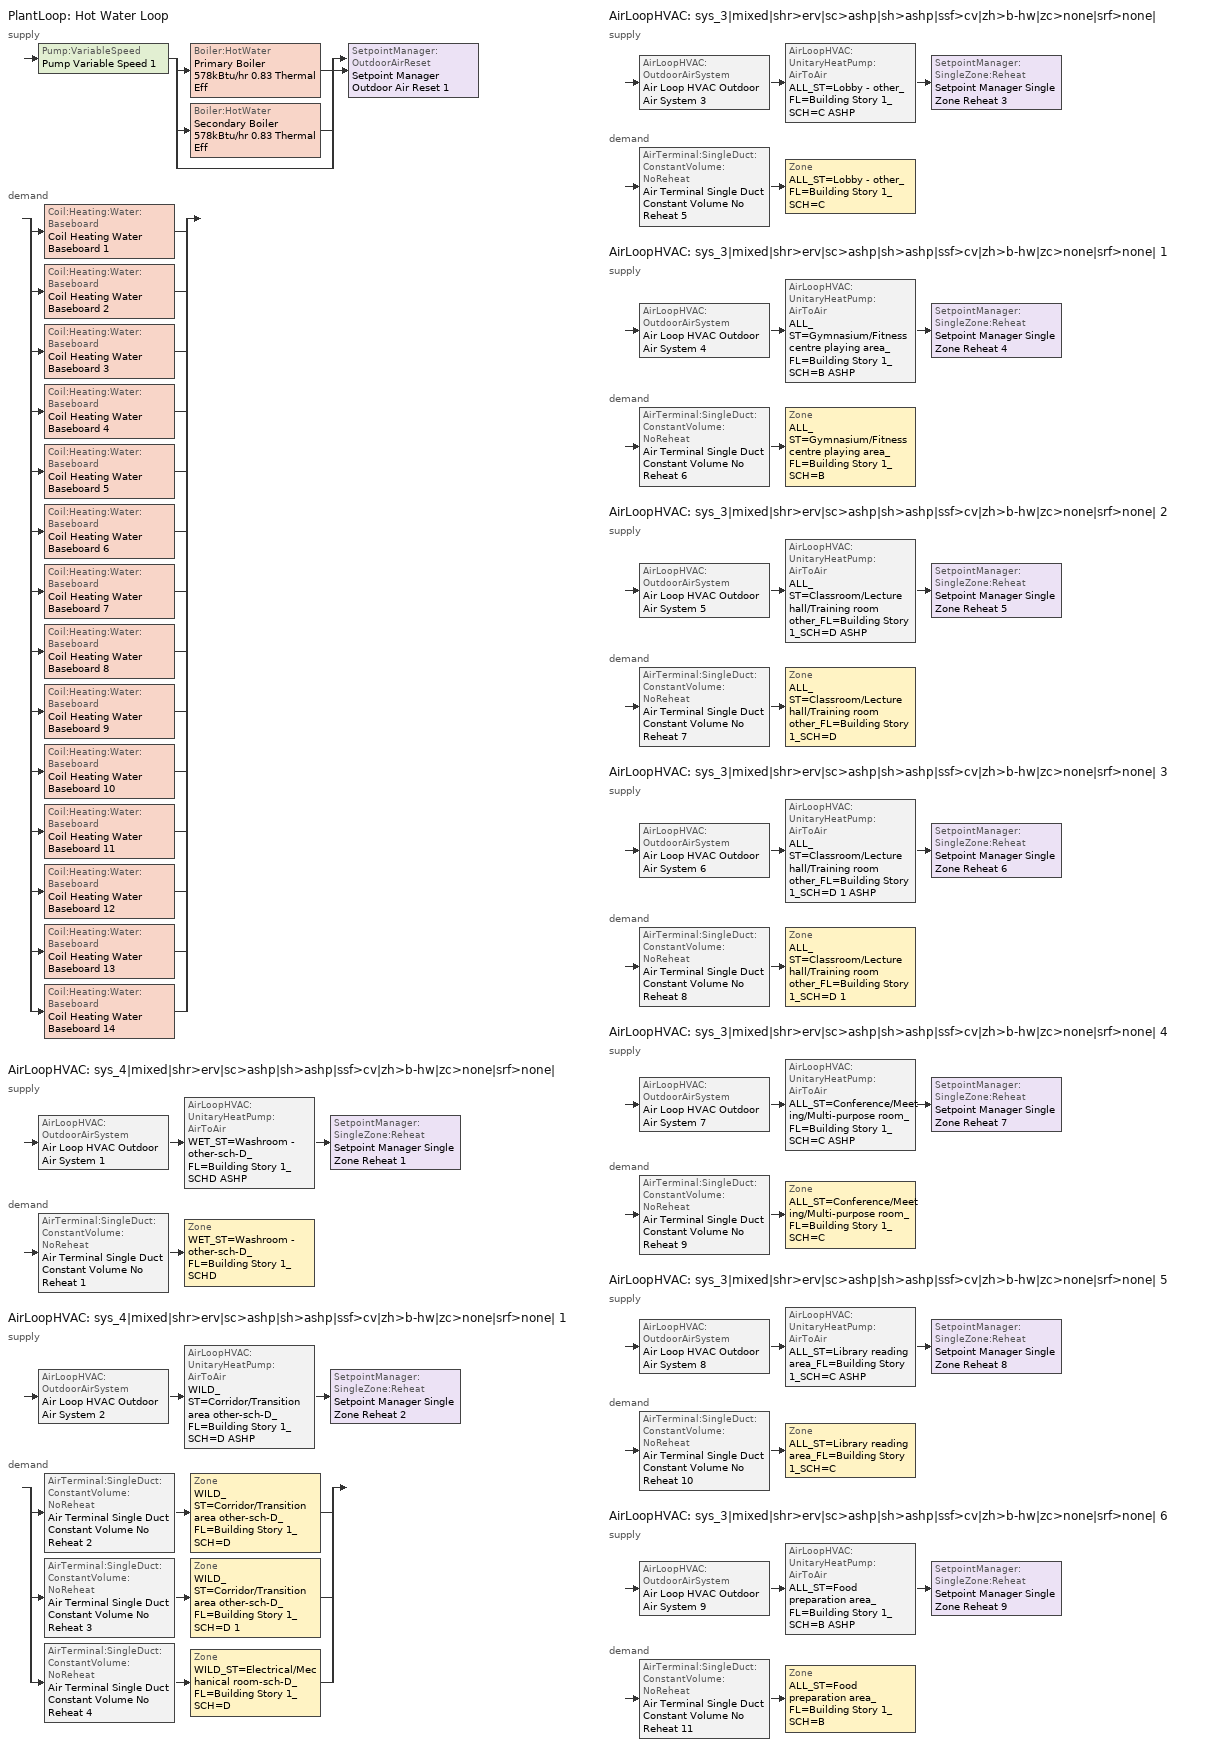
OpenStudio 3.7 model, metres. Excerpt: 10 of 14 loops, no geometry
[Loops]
PlantLoop 'Hot Water Loop'
 supply: Pump:VariableSpeed 'Pump Variable Speed 1' > split
  | Boiler:HotWater 'Primary Boiler 578kBtu/hr 0.83 Thermal Eff'
  | Boiler:HotWater 'Secondary Boiler 578kBtu/hr 0.83 Thermal Eff'
  | bypass
  join > SetpointManager:OutdoorAirReset 'Setpoint Manager Outdoor Air Reset 1'
 demand: split
  | Coil:Heating:Water:Baseboard 'Coil Heating Water Baseboard 1'
  | Coil:Heating:Water:Baseboard 'Coil Heating Water Baseboard 2'
  | Coil:Heating:Water:Baseboard 'Coil Heating Water Baseboard 3'
  | Coil:Heating:Water:Baseboard 'Coil Heating Water Baseboard 4'
  | Coil:Heating:Water:Baseboard 'Coil Heating Water Baseboard 5'
  | Coil:Heating:Water:Baseboard 'Coil Heating Water Baseboard 6'
  | Coil:Heating:Water:Baseboard 'Coil Heating Water Baseboard 7'
  | Coil:Heating:Water:Baseboard 'Coil Heating Water Baseboard 8'
  | Coil:Heating:Water:Baseboard 'Coil Heating Water Baseboard 9'
  | Coil:Heating:Water:Baseboard 'Coil Heating Water Baseboard 10'
  | Coil:Heating:Water:Baseboard 'Coil Heating Water Baseboard 11'
  | Coil:Heating:Water:Baseboard 'Coil Heating Water Baseboard 12'
  | Coil:Heating:Water:Baseboard 'Coil Heating Water Baseboard 13'
  | Coil:Heating:Water:Baseboard 'Coil Heating Water Baseboard 14'
AirLoopHVAC 'sys_4|mixed|shr>erv|sc>ashp|sh>ashp|ssf>cv|zh>b-hw|zc>none|srf>none|'
 supply: AirLoopHVAC:OutdoorAirSystem 'Air Loop HVAC Outdoor Air System 1' > AirLoopHVAC:UnitaryHeatPump:AirToAir 'WET_ST=Washroom - other-sch-D_FL=Building Story 1_SCHD ASHP' > SetpointManager:SingleZone:Reheat 'Setpoint Manager Single Zone Reheat 1'
 demand: AirTerminal:SingleDuct:ConstantVolume:NoReheat 'Air Terminal Single Duct Constant Volume No Reheat 1' > Zone 'WET_ST=Washroom - other-sch-D_FL=Building Story 1_SCHD'
AirLoopHVAC 'sys_4|mixed|shr>erv|sc>ashp|sh>ashp|ssf>cv|zh>b-hw|zc>none|srf>none| 1'
 supply: AirLoopHVAC:OutdoorAirSystem 'Air Loop HVAC Outdoor Air System 2' > AirLoopHVAC:UnitaryHeatPump:AirToAir 'WILD_ST=Corridor/Transition area other-sch-D_FL=Building Story 1_SCH=D ASHP' > SetpointManager:SingleZone:Reheat 'Setpoint Manager Single Zone Reheat 2'
 demand: split
  | AirTerminal:SingleDuct:ConstantVolume:NoReheat 'Air Terminal Single Duct Constant Volume No Reheat 2' > Zone 'WILD_ST=Corridor/Transition area other-sch-D_FL=Building Story 1_SCH=D'
  | AirTerminal:SingleDuct:ConstantVolume:NoReheat 'Air Terminal Single Duct Constant Volume No Reheat 3' > Zone 'WILD_ST=Corridor/Transition area other-sch-D_FL=Building Story 1_SCH=D 1'
  | AirTerminal:SingleDuct:ConstantVolume:NoReheat 'Air Terminal Single Duct Constant Volume No Reheat 4' > Zone 'WILD_ST=Electrical/Mechanical room-sch-D_FL=Building Story 1_SCH=D'
AirLoopHVAC 'sys_3|mixed|shr>erv|sc>ashp|sh>ashp|ssf>cv|zh>b-hw|zc>none|srf>none|'
 supply: AirLoopHVAC:OutdoorAirSystem 'Air Loop HVAC Outdoor Air System 3' > AirLoopHVAC:UnitaryHeatPump:AirToAir 'ALL_ST=Lobby - other_FL=Building Story 1_SCH=C ASHP' > SetpointManager:SingleZone:Reheat 'Setpoint Manager Single Zone Reheat 3'
 demand: AirTerminal:SingleDuct:ConstantVolume:NoReheat 'Air Terminal Single Duct Constant Volume No Reheat 5' > Zone 'ALL_ST=Lobby - other_FL=Building Story 1_SCH=C'
AirLoopHVAC 'sys_3|mixed|shr>erv|sc>ashp|sh>ashp|ssf>cv|zh>b-hw|zc>none|srf>none| 1'
 supply: AirLoopHVAC:OutdoorAirSystem 'Air Loop HVAC Outdoor Air System 4' > AirLoopHVAC:UnitaryHeatPump:AirToAir 'ALL_ST=Gymnasium/Fitness centre playing area_FL=Building Story 1_SCH=B ASHP' > SetpointManager:SingleZone:Reheat 'Setpoint Manager Single Zone Reheat 4'
 demand: AirTerminal:SingleDuct:ConstantVolume:NoReheat 'Air Terminal Single Duct Constant Volume No Reheat 6' > Zone 'ALL_ST=Gymnasium/Fitness centre playing area_FL=Building Story 1_SCH=B'
AirLoopHVAC 'sys_3|mixed|shr>erv|sc>ashp|sh>ashp|ssf>cv|zh>b-hw|zc>none|srf>none| 2'
 supply: AirLoopHVAC:OutdoorAirSystem 'Air Loop HVAC Outdoor Air System 5' > AirLoopHVAC:UnitaryHeatPump:AirToAir 'ALL_ST=Classroom/Lecture hall/Training room other_FL=Building Story 1_SCH=D ASHP' > SetpointManager:SingleZone:Reheat 'Setpoint Manager Single Zone Reheat 5'
 demand: AirTerminal:SingleDuct:ConstantVolume:NoReheat 'Air Terminal Single Duct Constant Volume No Reheat 7' > Zone 'ALL_ST=Classroom/Lecture hall/Training room other_FL=Building Story 1_SCH=D'
AirLoopHVAC 'sys_3|mixed|shr>erv|sc>ashp|sh>ashp|ssf>cv|zh>b-hw|zc>none|srf>none| 3'
 supply: AirLoopHVAC:OutdoorAirSystem 'Air Loop HVAC Outdoor Air System 6' > AirLoopHVAC:UnitaryHeatPump:AirToAir 'ALL_ST=Classroom/Lecture hall/Training room other_FL=Building Story 1_SCH=D 1 ASHP' > SetpointManager:SingleZone:Reheat 'Setpoint Manager Single Zone Reheat 6'
 demand: AirTerminal:SingleDuct:ConstantVolume:NoReheat 'Air Terminal Single Duct Constant Volume No Reheat 8' > Zone 'ALL_ST=Classroom/Lecture hall/Training room other_FL=Building Story 1_SCH=D 1'
AirLoopHVAC 'sys_3|mixed|shr>erv|sc>ashp|sh>ashp|ssf>cv|zh>b-hw|zc>none|srf>none| 4'
 supply: AirLoopHVAC:OutdoorAirSystem 'Air Loop HVAC Outdoor Air System 7' > AirLoopHVAC:UnitaryHeatPump:AirToAir 'ALL_ST=Conference/Meeting/Multi-purpose room_FL=Building Story 1_SCH=C ASHP' > SetpointManager:SingleZone:Reheat 'Setpoint Manager Single Zone Reheat 7'
 demand: AirTerminal:SingleDuct:ConstantVolume:NoReheat 'Air Terminal Single Duct Constant Volume No Reheat 9' > Zone 'ALL_ST=Conference/Meeting/Multi-purpose room_FL=Building Story 1_SCH=C'
AirLoopHVAC 'sys_3|mixed|shr>erv|sc>ashp|sh>ashp|ssf>cv|zh>b-hw|zc>none|srf>none| 5'
 supply: AirLoopHVAC:OutdoorAirSystem 'Air Loop HVAC Outdoor Air System 8' > AirLoopHVAC:UnitaryHeatPump:AirToAir 'ALL_ST=Library reading area_FL=Building Story 1_SCH=C ASHP' > SetpointManager:SingleZone:Reheat 'Setpoint Manager Single Zone Reheat 8'
 demand: AirTerminal:SingleDuct:ConstantVolume:NoReheat 'Air Terminal Single Duct Constant Volume No Reheat 10' > Zone 'ALL_ST=Library reading area_FL=Building Story 1_SCH=C'
AirLoopHVAC 'sys_3|mixed|shr>erv|sc>ashp|sh>ashp|ssf>cv|zh>b-hw|zc>none|srf>none| 6'
 supply: AirLoopHVAC:OutdoorAirSystem 'Air Loop HVAC Outdoor Air System 9' > AirLoopHVAC:UnitaryHeatPump:AirToAir 'ALL_ST=Food preparation area_FL=Building Story 1_SCH=B ASHP' > SetpointManager:SingleZone:Reheat 'Setpoint Manager Single Zone Reheat 9'
 demand: AirTerminal:SingleDuct:ConstantVolume:NoReheat 'Air Terminal Single Duct Constant Volume No Reheat 11' > Zone 'ALL_ST=Food preparation area_FL=Building Story 1_SCH=B'
[Sizing:Zone] Zone Cooling Design Supply Air Temperature Input Method=TemperatureDifference; Zone Cooling Design Supply Air Temperature {C}=14; Zone Cooling Design Supply Air Temperature Difference {deltaC}=11; Zone Heating Design Supply Air Temperature Input Method=TemperatureDifference; Zone Heating Design Supply Air Temperature {C}=40; Zone Heating Design Supply Air Temperature Difference {deltaC}=21; Zone Cooling Design Supply Air Humidity Ratio {kg-H2O/kg-air}=0.0085; Zone Heating Design Supply Air Humidity Ratio {kg-H2O/kg-air}=0.008; Zone Heating Sizing Factor=1.3; Zone Cooling Sizing Factor=1; Cooling Design Air Flow Method=DesignDay; Heating Design Air Flow Method=DesignDay; Account for Dedicated Outdoor Air System=No; Dedicated Outdoor Air System Control Strategy=NeutralSupplyAir; Dedicated Outdoor Air Low Setpoint Temperature for Design {C}=autosize; Dedicated Outdoor Air High Setpoint Temperature for Design {C}=autosize; Zone Load Sizing Method=Sensible Load Only No Latent Load; Zone Latent Cooling Design Supply Air Humidity Ratio Input Method=HumidityRatioDifference; Zone Cooling Design Supply Air Humidity Ratio Difference {kgWater/kgDryAir}=0.005; Zone Latent Heating Design Supply Air Humidity Ratio Input Method=HumidityRatioDifference; Zone Humidification Design Supply Air Humidity Ratio Difference {kgWater/kgDryAir}=0.005
WET_ST=Washroom - other-sch-D_FL=Building Story 1_SCHD; ALL_ST=Lobby - other_FL=Building Story 1_SCH=C; ALL_ST=Gymnasium/Fitness centre playing area_FL=Building Story 1_SCH=B; ALL_ST=Classroom/Lecture hall/Training room other_FL=Building Story 1_SCH=D; ALL_ST=Classroom/Lecture hall/Training room other_FL=Building Story 1_SCH=D 1; ALL_ST=Conference/Meeting/Multi-purpose room_FL=Building Story 1_SCH=C; ALL_ST=Library reading area_FL=Building Story 1_SCH=C; ALL_ST=Food preparation area_FL=Building Story 1_SCH=B; WILD_ST=Corridor/Transition area other-sch-D_FL=Building Story 1_SCH=D; WILD_ST=Corridor/Transition area other-sch-D_FL=Building Story 1_SCH=D 1; WILD_ST=Electrical/Mechanical room-sch-D_FL=Building Story 1_SCH=D
[Zone equipment]
WET_ST=Washroom - other-sch-D_FL=Building Story 1_SCHD: Zone HVAC Baseboard Convective Water 1, Air Terminal Single Duct Constant Volume No Reheat 1
ALL_ST=Lobby - other_FL=Building Story 1_SCH=C: Zone HVAC Baseboard Convective Water 5, Air Terminal Single Duct Constant Volume No Reheat 5
ALL_ST=Gymnasium/Fitness centre playing area_FL=Building Story 1_SCH=B: Zone HVAC Baseboard Convective Water 6, Air Terminal Single Duct Constant Volume No Reheat 6
ALL_ST=Classroom/Lecture hall/Training room other_FL=Building Story 1_SCH=D: Zone HVAC Baseboard Convective Water 7, Air Terminal Single Duct Constant Volume No Reheat 7
ALL_ST=Classroom/Lecture hall/Training room other_FL=Building Story 1_SCH=D 1: Zone HVAC Baseboard Convective Water 8, Air Terminal Single Duct Constant Volume No Reheat 8
ALL_ST=Conference/Meeting/Multi-purpose room_FL=Building Story 1_SCH=C: Zone HVAC Baseboard Convective Water 9, Air Terminal Single Duct Constant Volume No Reheat 9
ALL_ST=Library reading area_FL=Building Story 1_SCH=C: Zone HVAC Baseboard Convective Water 10, Air Terminal Single Duct Constant Volume No Reheat 10
ALL_ST=Food preparation area_FL=Building Story 1_SCH=B: Zone HVAC Baseboard Convective Water 11, Air Terminal Single Duct Constant Volume No Reheat 11
WILD_ST=Corridor/Transition area other-sch-D_FL=Building Story 1_SCH=D: Zone HVAC Baseboard Convective Water 2, Air Terminal Single Duct Constant Volume No Reheat 2
WILD_ST=Corridor/Transition area other-sch-D_FL=Building Story 1_SCH=D 1: Zone HVAC Baseboard Convective Water 3, Air Terminal Single Duct Constant Volume No Reheat 3
WILD_ST=Electrical/Mechanical room-sch-D_FL=Building Story 1_SCH=D: Zone HVAC Baseboard Convective Water 4, Air Terminal Single Duct Constant Volume No Reheat 4
[PlantLoop]
Hot Water Loop: Fluid Type=Water; Glycol Concentration=0; Plant Loop Volume {m3}=Autocalculate; Load Distribution Scheme=Optimal
[Sizing:Plant]
Hot Water Loop: Loop Type=Heating; Design Loop Exit Temperature {C}=82; Loop Design Temperature Difference {deltaC}=16; Sizing Option=NonCoincident; Zone Timesteps in Averaging Window=1; Coincident Sizing Factor Mode=None
[Pump:VariableSpeed]
Pump Variable Speed 1: Rated Pump Head {Pa}=203058; Motor Efficiency=0.865; Pump Control Type=Intermittent; Skin Loss Radiative Fraction=0.5; Design Power Sizing Method=PowerPerFlowPerPressure; Design Electric Power per Unit Flow Rate {W/(m3/s)}=348701.1; Design Shaft Power per Unit Flow Rate per Unit Head {W-s/m3-Pa}=1.28205; Design Minimum Flow Rate Fraction=0
[Boiler:HotWater] Fuel Type=NaturalGas; Nominal Capacity {W}=169465; Nominal Thermal Efficiency=0.83; Normalized Boiler Efficiency Curve=BOILER-EFFFPLR-NECB2011; Water Outlet Upper Temperature Limit {C}=99; Boiler Flow Mode=ConstantFlow; On Cycle Parasitic Electric Load {W}=0; Off Cycle Parasitic Fuel Load {W}=0; Sizing Factor=1
Primary Boiler 578kBtu/hr 0.83 Thermal Eff; Secondary Boiler 578kBtu/hr 0.83 Thermal Eff
[SetpointManager:OutdoorAirReset]
Setpoint Manager Outdoor Air Reset 1: Control Variable=Temperature; Setpoint at Outdoor Low Temperature {C}=82; Outdoor Low Temperature {C}=-16; Setpoint at Outdoor High Temperature {C}=60; Outdoor High Temperature {C}=0; Setpoint Node or NodeList=Hot Water Loop Supply Outlet Node
[AirLoopHVAC] Design Supply Air Flow Rate {m3/s}=autosize; Design Return Air Flow Fraction of Supply Air Flow=1
Name | Availability Schedule
sys_4|mixed|shr>erv|sc>ashp|sh>ashp|ssf>cv|zh>b-hw|zc>none|srf>none| | sys_4|mixed|shr>none|sc>ashp|sh>ashp|ssf>cv|zh>b-hw|zc>none|srf>none| Occ Sch
sys_4|mixed|shr>erv|sc>ashp|sh>ashp|ssf>cv|zh>b-hw|zc>none|srf>none| 1 | sys_4|mixed|shr>none|sc>ashp|sh>ashp|ssf>cv|zh>b-hw|zc>none|srf>none| 1 Occ Sch
sys_3|mixed|shr>erv|sc>ashp|sh>ashp|ssf>cv|zh>b-hw|zc>none|srf>none| | sys_3|mixed|shr>none|sc>ashp|sh>ashp|ssf>cv|zh>b-hw|zc>none|srf>none| Occ Sch
sys_3|mixed|shr>erv|sc>ashp|sh>ashp|ssf>cv|zh>b-hw|zc>none|srf>none| 1 | sys_3|mixed|shr>none|sc>ashp|sh>ashp|ssf>cv|zh>b-hw|zc>none|srf>none| 1 Occ Sch
sys_3|mixed|shr>erv|sc>ashp|sh>ashp|ssf>cv|zh>b-hw|zc>none|srf>none| 2 | sys_3|mixed|shr>none|sc>ashp|sh>ashp|ssf>cv|zh>b-hw|zc>none|srf>none| 2 Occ Sch
sys_3|mixed|shr>erv|sc>ashp|sh>ashp|ssf>cv|zh>b-hw|zc>none|srf>none| 3 | sys_3|mixed|shr>none|sc>ashp|sh>ashp|ssf>cv|zh>b-hw|zc>none|srf>none| 3 Occ Sch
sys_3|mixed|shr>erv|sc>ashp|sh>ashp|ssf>cv|zh>b-hw|zc>none|srf>none| 4 | sys_3|mixed|shr>none|sc>ashp|sh>ashp|ssf>cv|zh>b-hw|zc>none|srf>none| 4 Occ Sch
sys_3|mixed|shr>erv|sc>ashp|sh>ashp|ssf>cv|zh>b-hw|zc>none|srf>none| 5 | sys_3|mixed|shr>none|sc>ashp|sh>ashp|ssf>cv|zh>b-hw|zc>none|srf>none| 5 Occ Sch
sys_3|mixed|shr>erv|sc>ashp|sh>ashp|ssf>cv|zh>b-hw|zc>none|srf>none| 6 | sys_3|mixed|shr>none|sc>ashp|sh>ashp|ssf>cv|zh>b-hw|zc>none|srf>none| 6 Occ Sch
[Sizing:System] Type of Load to Size On=Sensible; Design Outdoor Air Flow Rate {m3/s}=Autosize; Central Heating Maximum System Air Flow Ratio=1; Preheat Design Temperature {C}=7; Preheat Design Humidity Ratio {kg-H2O/kg-Air}=0.008; Precool Design Temperature {C}=13; Precool Design Humidity Ratio {kg-H2O/kg-Air}=0.008; Central Cooling Design Supply Air Temperature {C}=13; Central Heating Design Supply Air Temperature {C}=43; Sizing Option=NonCoincident; 100% Outdoor Air in Cooling=No; 100% Outdoor Air in Heating=No; Central Cooling Design Supply Air Humidity Ratio {kg-H2O/kg-Air}=0.0085; Central Heating Design Supply Air Humidity Ratio {kg-H2O/kg-Air}=0.008; Cooling Design Air Flow Method=DesignDay; Cooling Design Air Flow Rate {m3/s}=0; Heating Design Air Flow Method=DesignDay; Heating Design Air Flow Rate {m3/s}=0; System Outdoor Air Method=ZoneSum; Zone Maximum Outdoor Air Fraction=1; Cooling Supply Air Flow Rate Per Floor Area {m3/s-m2}=0.00996765; Cooling Fraction of Autosized Cooling Supply Air Flow Rate=1; Cooling Supply Air Flow Rate Per Unit Cooling Capacity {m3/s-W}=3.94755e-05; Heating Supply Air Flow Rate Per Floor Area {m3/s-m2}=0.00996765; Heating Fraction of Autosized Heating Supply Air Flow Rate=1; Heating Fraction of Autosized Cooling Supply Air Flow Rate=1; Heating Supply Air Flow Rate Per Unit Heating Capacity {m3/s-W}=3.15882e-05; Cooling Design Capacity Method=CoolingDesignCapacity; Cooling Design Capacity {W}=autosize; Cooling Design Capacity Per Floor Area {W/m2}=234.7; Fraction of Autosized Cooling Design Capacity=1; Heating Design Capacity Method=HeatingDesignCapacity; Heating Design Capacity {W}=autosize; Heating Design Capacity Per Floor Area {W/m2}=157; Fraction of Autosized Heating Design Capacity=1; Central Cooling Capacity Control Method=OnOff; Occupant Diversity=autosize
sys_4|mixed|shr>erv|sc>ashp|sh>ashp|ssf>cv|zh>b-hw|zc>none|srf>none|; sys_4|mixed|shr>erv|sc>ashp|sh>ashp|ssf>cv|zh>b-hw|zc>none|srf>none| 1; sys_3|mixed|shr>erv|sc>ashp|sh>ashp|ssf>cv|zh>b-hw|zc>none|srf>none|; sys_3|mixed|shr>erv|sc>ashp|sh>ashp|ssf>cv|zh>b-hw|zc>none|srf>none| 1; sys_3|mixed|shr>erv|sc>ashp|sh>ashp|ssf>cv|zh>b-hw|zc>none|srf>none| 2; sys_3|mixed|shr>erv|sc>ashp|sh>ashp|ssf>cv|zh>b-hw|zc>none|srf>none| 3; sys_3|mixed|shr>erv|sc>ashp|sh>ashp|ssf>cv|zh>b-hw|zc>none|srf>none| 4; sys_3|mixed|shr>erv|sc>ashp|sh>ashp|ssf>cv|zh>b-hw|zc>none|srf>none| 5; sys_3|mixed|shr>erv|sc>ashp|sh>ashp|ssf>cv|zh>b-hw|zc>none|srf>none| 6
[Fan:OnOff] Availability Schedule=Always On Discrete; Fan Total Efficiency=0.39975; Pressure Rise {Pa}=622.722; Maximum Flow Rate {m3/s}=autosize; Motor Efficiency=0.615; Motor In Airstream Fraction=1
Name | Fan Power Ratio Function of Speed Ratio Curve | Fan Efficiency Ratio Function of Speed Ratio Curve
Fan On Off 1 | Fan On Off Power Curve | Fan On Off Efficiency Curve
Fan On Off 2 | Fan On Off Power Curve 1 | Fan On Off Efficiency Curve 1
Fan On Off 3 | Fan On Off Power Curve 2 | Fan On Off Efficiency Curve 2
Fan On Off 4 | Fan On Off Power Curve 3 | Fan On Off Efficiency Curve 3
Fan On Off 5 | Fan On Off Power Curve 4 | Fan On Off Efficiency Curve 4
Fan On Off 6 | Fan On Off Power Curve 5 | Fan On Off Efficiency Curve 5
Fan On Off 7 | Fan On Off Power Curve 6 | Fan On Off Efficiency Curve 6
Fan On Off 8 | Fan On Off Power Curve 7 | Fan On Off Efficiency Curve 7
Fan On Off 9 | Fan On Off Power Curve 8 | Fan On Off Efficiency Curve 8
[Coil:Cooling:DX:SingleSpeed] Availability Schedule=Always On Discrete; Rated Total Cooling Capacity {W}=autosize; Rated Sensible Heat Ratio=autosize; Rated Air Flow Rate {m3/s}=autosize; Rated Evaporator Fan Power Per Volume Flow Rate 2017 {W/(m3/s)}=773.3; Rated Evaporator Fan Power Per Volume Flow Rate 2023 {W/(m3/s)}=934.4; Total Cooling Capacity Function of Temperature Curve=DXCOOL-NECB2011-REF-CAPFT; Total Cooling Capacity Function of Flow Fraction Curve=DXCOOL-NECB2011-REF-CAPFFLOW; Energy Input Ratio Function of Temperature Curve=DXCOOL-NECB2011-REF-COOLEIRFT; Energy Input Ratio Function of Flow Fraction Curve=DXCOOL-NECB2011-REF-COOLEIRFFLOW; Part Load Fraction Correlation Curve=DXCOOL-NECB2011-REF-COOLPLFFPLR; Minimum Outdoor Dry-Bulb Temperature for Compressor Operation {C}=-25; Nominal Time for Condensate Removal to Begin {s}=0; Ratio of Initial Moisture Evaporation Rate and Steady State Latent Capacity=0; Maximum Cycling Rate {cycles/hr}=0; Latent Capacity Time Constant {s}=0; Condenser Type=AirCooled; Evaporative Condenser Effectiveness=0.9; Evaporative Condenser Air Flow Rate {m3/s}=autosize; Evaporative Condenser Pump Rated Power Consumption {W}=autosize; Crankcase Heater Capacity {W}=0; Maximum Outdoor Dry-Bulb Temperature for Crankcase Heater Operation {C}=10; Basin Heater Capacity {W/K}=0; Basin Heater Setpoint Temperature {C}=2
Name | Rated COP {W/W}
CoilCoolingDXSingleSpeed_ashp 82kBtu/hr 10.8EER; CoilCoolingDXSingleSpeed_ashp 4 109kBtu/hr 10.8EER; CoilCoolingDXSingleSpeed_ashp 5 84kBtu/hr 10.8EER; CoilCoolingDXSingleSpeed_ashp 6 68kBtu/hr 10.8EER | 3.73314
CoilCoolingDXSingleSpeed_ashp 1 170kBtu/hr 10.4EER; CoilCoolingDXSingleSpeed_ashp 2 162kBtu/hr 10.4EER | 3.59993
CoilCoolingDXSingleSpeed_ashp 3 65kBtu/hr 10.0EER; CoilCoolingDXSingleSpeed_ashp 7 56kBtu/hr 10.0EER; CoilCoolingDXSingleSpeed_ashp 8 31kBtu/hr 10.0EER | 3.46672
[Coil:Heating:DX:SingleSpeed] Availability Schedule=Always On Discrete; Rated Air Flow Rate {m3/s}=Autosize; Rated Supply Fan Power Per Volume Flow Rate 2017 {W/(m3/s)}=773.3; Rated Supply Fan Power Per Volume Flow Rate 2023 {W/(m3/s)}=934.4; Total Heating Capacity Function of Temperature Curve=DXHEAT-NECB2011-REF-CAPFT; Total Heating Capacity Function of Flow Fraction Curve=DXHEAT-NECB2011-REF-CAPFFLOW; Energy Input Ratio Function of Temperature Curve=DXHEAT-NECB2011-REF-EIRFT; Energy Input Ratio Function of Flow Fraction Curve=DXHEAT-NECB2011-REF-EIRFFLOW; Part Load Fraction Correlation Curve=DXHEAT-NECB2011-REF-PLFFPLR; Minimum Outdoor Dry-Bulb Temperature for Compressor Operation {C}=-10; Defrost Strategy=Resistive; Defrost Control=Timed; Defrost Time Period Fraction=0.166667; Resistive Defrost Heater Capacity {W}=2000
Name | Rated Total Heating Capacity {W} | Rated COP {W/W}
CoilHeatingDXSingleSpeed_ashp 59 Clg kBtu/hr 3.1COPH | 17361.1 | 3.31938
CoilHeatingDXSingleSpeed_ashp 1 123 Clg kBtu/hr 3.3COPH | 35994 | 3.56458
CoilHeatingDXSingleSpeed_ashp 2 117 Clg kBtu/hr 3.3COPH | 34306.5 | 3.56177
CoilHeatingDXSingleSpeed_ashp 3 47 Clg kBtu/hr 3.1COPH | 13783 | 3.31378
CoilHeatingDXSingleSpeed_ashp 4 79 Clg kBtu/hr 3.3COPH | 23076.4 | 3.54306
CoilHeatingDXSingleSpeed_ashp 5 61 Clg kBtu/hr 3.1COPH | 17881.9 | 3.32019
CoilHeatingDXSingleSpeed_ashp 6 49 Clg kBtu/hr 3.1COPH | 14391.5 | 3.31473
CoilHeatingDXSingleSpeed_ashp 7 40 Clg kBtu/hr 3.1COPH | 11833.3 | 3.31072
CoilHeatingDXSingleSpeed_ashp 8 22 Clg kBtu/hr 3.1COPH | 6554.47 | 3.30246
[Controller:OutdoorAir] Minimum Outdoor Air Flow Rate {m3/s}=autosize; Maximum Outdoor Air Flow Rate {m3/s}=Autosize; Economizer Control Action Type=ModulateFlow; Lockout Type=NoLockout; Minimum Limit Type=FixedMinimum; High Humidity Control=No; Heat Recovery Bypass Control Type=BypassWhenOAFlowGreaterThanMinimum; Economizer Operation Staging=InterlockedWithMechanicalCooling
Name | Economizer Control Type | Minimum Outdoor Air Schedule | Controller Mechanical Ventilation | Economizer Maximum Limit Dry-Bulb Temperature {C} | Economizer Maximum Limit Enthalpy {J/kg} | Economizer Minimum Limit Dry-Bulb Temperature {C}
Controller Outdoor Air 1 | DifferentialEnthalpy | sys_4|mixed|shr>none|sc>ashp|sh>ashp|ssf>cv|zh>b-hw|zc>none|srf>none| Occ Sch | Controller Mechanical Ventilation 1
Controller Outdoor Air 2 | DifferentialEnthalpy | sys_4|mixed|shr>none|sc>ashp|sh>ashp|ssf>cv|zh>b-hw|zc>none|srf>none| 1 Occ Sch | Controller Mechanical Ventilation 2
Controller Outdoor Air 3 | DifferentialEnthalpy | sys_3|mixed|shr>none|sc>ashp|sh>ashp|ssf>cv|zh>b-hw|zc>none|srf>none| Occ Sch | Controller Mechanical Ventilation 3
Controller Outdoor Air 4 | NoEconomizer | sys_3|mixed|shr>none|sc>ashp|sh>ashp|ssf>cv|zh>b-hw|zc>none|srf>none| 1 Occ Sch | Controller Mechanical Ventilation 4 | 28 | 64000 | -100
Controller Outdoor Air 5 | DifferentialEnthalpy | sys_3|mixed|shr>none|sc>ashp|sh>ashp|ssf>cv|zh>b-hw|zc>none|srf>none| 2 Occ Sch | Controller Mechanical Ventilation 5
Controller Outdoor Air 6 | DifferentialEnthalpy | sys_3|mixed|shr>none|sc>ashp|sh>ashp|ssf>cv|zh>b-hw|zc>none|srf>none| 3 Occ Sch | Controller Mechanical Ventilation 6
Controller Outdoor Air 7 | NoEconomizer | sys_3|mixed|shr>none|sc>ashp|sh>ashp|ssf>cv|zh>b-hw|zc>none|srf>none| 4 Occ Sch | Controller Mechanical Ventilation 7 | 28 | 64000 | -100
Controller Outdoor Air 8 | NoEconomizer | sys_3|mixed|shr>none|sc>ashp|sh>ashp|ssf>cv|zh>b-hw|zc>none|srf>none| 5 Occ Sch | Controller Mechanical Ventilation 8 | 28 | 64000 | -100
Controller Outdoor Air 9 | NoEconomizer | sys_3|mixed|shr>none|sc>ashp|sh>ashp|ssf>cv|zh>b-hw|zc>none|srf>none| 6 Occ Sch | Controller Mechanical Ventilation 9 | 28 | 64000 | -100
[Controller:MechanicalVentilation] Availability Schedule=Always On Discrete; System Outdoor Air Method=ZoneSum
Controller Mechanical Ventilation 1; Controller Mechanical Ventilation 2; Controller Mechanical Ventilation 3; Controller Mechanical Ventilation 4; Controller Mechanical Ventilation 5; Controller Mechanical Ventilation 6; Controller Mechanical Ventilation 7; Controller Mechanical Ventilation 8; Controller Mechanical Ventilation 9
[AirLoopHVAC:OutdoorAirSystem]
Name | Controller
Air Loop HVAC Outdoor Air System 1 | Controller Outdoor Air 1
Air Loop HVAC Outdoor Air System 2 | Controller Outdoor Air 2
Air Loop HVAC Outdoor Air System 3 | Controller Outdoor Air 3
Air Loop HVAC Outdoor Air System 4 | Controller Outdoor Air 4
Air Loop HVAC Outdoor Air System 5 | Controller Outdoor Air 5
Air Loop HVAC Outdoor Air System 6 | Controller Outdoor Air 6
Air Loop HVAC Outdoor Air System 7 | Controller Outdoor Air 7
Air Loop HVAC Outdoor Air System 8 | Controller Outdoor Air 8
Air Loop HVAC Outdoor Air System 9 | Controller Outdoor Air 9
[Coil:Heating:Gas] Availability Schedule=Always On Discrete; Nominal Capacity {W}=AutoSize; On Cycle Parasitic Electric Load {W}=0; Part Load Fraction Correlation Curve=FURNACE-EFFPLR-NECB2011; Off Cycle Parasitic Gas Load {W}=0
Name | Gas Burner Efficiency
Coil Heating Gas 1; Coil Heating Gas 2; Coil Heating Gas 3; Coil Heating Gas 4; Coil Heating Gas 5; Coil Heating Gas 6; Coil Heating Gas 7 | 0.81
Coil Heating Gas 8; Coil Heating Gas 9 | 0.924
[AirLoopHVAC:UnitaryHeatPump:AirToAir] Availability Schedule=Always On Discrete; Supply Air Flow Rate During Cooling Operation {m3/s}=Autosize; Supply Air Flow Rate During Heating Operation {m3/s}=Autosize; Maximum Supply Air Temperature from Supplemental Heater {C}=Autosize
Name | Controlling Zone or Thermostat Location | Supply Air Fan | Heating Coil | Cooling Coil | Supplemental Heating Coil | Supply Air Fan Operating Mode Schedule
WET_ST=Washroom - other-sch-D_FL=Building Story 1_SCHD ASHP | WET_ST=Washroom - other-sch-D_FL=Building Story 1_SCHD | Fan On Off 1 | CoilHeatingDXSingleSpeed_ashp 59 Clg kBtu/hr 3.1COPH | CoilCoolingDXSingleSpeed_ashp 82kBtu/hr 10.8EER | Coil Heating Gas 1 | sys_4|mixed|shr>none|sc>ashp|sh>ashp|ssf>cv|zh>b-hw|zc>none|srf>none| Occ Sch
WILD_ST=Corridor/Transition area other-sch-D_FL=Building Story 1_SCH=D ASHP | WILD_ST=Corridor/Transition area other-sch-D_FL=Building Story 1_SCH=D | Fan On Off 2 | CoilHeatingDXSingleSpeed_ashp 1 123 Clg kBtu/hr 3.3COPH | CoilCoolingDXSingleSpeed_ashp 1 170kBtu/hr 10.4EER | Coil Heating Gas 2 | sys_4|mixed|shr>none|sc>ashp|sh>ashp|ssf>cv|zh>b-hw|zc>none|srf>none| 1 Occ Sch
ALL_ST=Lobby - other_FL=Building Story 1_SCH=C ASHP | ALL_ST=Lobby - other_FL=Building Story 1_SCH=C | Fan On Off 3 | CoilHeatingDXSingleSpeed_ashp 2 117 Clg kBtu/hr 3.3COPH | CoilCoolingDXSingleSpeed_ashp 2 162kBtu/hr 10.4EER | Coil Heating Gas 3 | sys_3|mixed|shr>none|sc>ashp|sh>ashp|ssf>cv|zh>b-hw|zc>none|srf>none| Occ Sch
ALL_ST=Gymnasium/Fitness centre playing area_FL=Building Story 1_SCH=B ASHP | ALL_ST=Gymnasium/Fitness centre playing area_FL=Building Story 1_SCH=B | Fan On Off 4 | CoilHeatingDXSingleSpeed_ashp 3 47 Clg kBtu/hr 3.1COPH | CoilCoolingDXSingleSpeed_ashp 3 65kBtu/hr 10.0EER | Coil Heating Gas 4 | sys_3|mixed|shr>none|sc>ashp|sh>ashp|ssf>cv|zh>b-hw|zc>none|srf>none| 1 Occ Sch
ALL_ST=Classroom/Lecture hall/Training room other_FL=Building Story 1_SCH=D ASHP | ALL_ST=Classroom/Lecture hall/Training room other_FL=Building Story 1_SCH=D | Fan On Off 5 | CoilHeatingDXSingleSpeed_ashp 4 79 Clg kBtu/hr 3.3COPH | CoilCoolingDXSingleSpeed_ashp 4 109kBtu/hr 10.8EER | Coil Heating Gas 5 | sys_3|mixed|shr>none|sc>ashp|sh>ashp|ssf>cv|zh>b-hw|zc>none|srf>none| 2 Occ Sch
ALL_ST=Classroom/Lecture hall/Training room other_FL=Building Story 1_SCH=D 1 ASHP | ALL_ST=Classroom/Lecture hall/Training room other_FL=Building Story 1_SCH=D 1 | Fan On Off 6 | CoilHeatingDXSingleSpeed_ashp 5 61 Clg kBtu/hr 3.1COPH | CoilCoolingDXSingleSpeed_ashp 5 84kBtu/hr 10.8EER | Coil Heating Gas 6 | sys_3|mixed|shr>none|sc>ashp|sh>ashp|ssf>cv|zh>b-hw|zc>none|srf>none| 3 Occ Sch
ALL_ST=Conference/Meeting/Multi-purpose room_FL=Building Story 1_SCH=C ASHP | ALL_ST=Conference/Meeting/Multi-purpose room_FL=Building Story 1_SCH=C | Fan On Off 7 | CoilHeatingDXSingleSpeed_ashp 6 49 Clg kBtu/hr 3.1COPH | CoilCoolingDXSingleSpeed_ashp 6 68kBtu/hr 10.8EER | Coil Heating Gas 7 | sys_3|mixed|shr>none|sc>ashp|sh>ashp|ssf>cv|zh>b-hw|zc>none|srf>none| 4 Occ Sch
ALL_ST=Library reading area_FL=Building Story 1_SCH=C ASHP | ALL_ST=Library reading area_FL=Building Story 1_SCH=C | Fan On Off 8 | CoilHeatingDXSingleSpeed_ashp 7 40 Clg kBtu/hr 3.1COPH | CoilCoolingDXSingleSpeed_ashp 7 56kBtu/hr 10.0EER | Coil Heating Gas 8 | sys_3|mixed|shr>none|sc>ashp|sh>ashp|ssf>cv|zh>b-hw|zc>none|srf>none| 5 Occ Sch
ALL_ST=Food preparation area_FL=Building Story 1_SCH=B ASHP | ALL_ST=Food preparation area_FL=Building Story 1_SCH=B | Fan On Off 9 | CoilHeatingDXSingleSpeed_ashp 8 22 Clg kBtu/hr 3.1COPH | CoilCoolingDXSingleSpeed_ashp 8 31kBtu/hr 10.0EER | Coil Heating Gas 9 | sys_3|mixed|shr>none|sc>ashp|sh>ashp|ssf>cv|zh>b-hw|zc>none|srf>none| 6 Occ Sch
[SetpointManager:SingleZone:Reheat] Minimum Supply Air Temperature {C}=13; Maximum Supply Air Temperature {C}=43
Name | Control Zone | Setpoint Node or NodeList
Setpoint Manager Single Zone Reheat 1 | WET_ST=Washroom - other-sch-D_FL=Building Story 1_SCHD | sys_4|mixed|shr>erv|sc>ashp|sh>ashp|ssf>cv|zh>b-hw|zc>none|srf>none| Supply Outlet Node
Setpoint Manager Single Zone Reheat 2 | WILD_ST=Corridor/Transition area other-sch-D_FL=Building Story 1_SCH=D | sys_4|mixed|shr>erv|sc>ashp|sh>ashp|ssf>cv|zh>b-hw|zc>none|srf>none| 1 Supply Outlet Node
Setpoint Manager Single Zone Reheat 3 | ALL_ST=Lobby - other_FL=Building Story 1_SCH=C | sys_3|mixed|shr>erv|sc>ashp|sh>ashp|ssf>cv|zh>b-hw|zc>none|srf>none| Supply Outlet Node
Setpoint Manager Single Zone Reheat 4 | ALL_ST=Gymnasium/Fitness centre playing area_FL=Building Story 1_SCH=B | sys_3|mixed|shr>erv|sc>ashp|sh>ashp|ssf>cv|zh>b-hw|zc>none|srf>none| 1 Supply Outlet Node
Setpoint Manager Single Zone Reheat 5 | ALL_ST=Classroom/Lecture hall/Training room other_FL=Building Story 1_SCH=D | sys_3|mixed|shr>erv|sc>ashp|sh>ashp|ssf>cv|zh>b-hw|zc>none|srf>none| 2 Supply Outlet Node
Setpoint Manager Single Zone Reheat 6 | ALL_ST=Classroom/Lecture hall/Training room other_FL=Building Story 1_SCH=D 1 | sys_3|mixed|shr>erv|sc>ashp|sh>ashp|ssf>cv|zh>b-hw|zc>none|srf>none| 3 Supply Outlet Node
Setpoint Manager Single Zone Reheat 7 | ALL_ST=Conference/Meeting/Multi-purpose room_FL=Building Story 1_SCH=C | sys_3|mixed|shr>erv|sc>ashp|sh>ashp|ssf>cv|zh>b-hw|zc>none|srf>none| 4 Supply Outlet Node
Setpoint Manager Single Zone Reheat 8 | ALL_ST=Library reading area_FL=Building Story 1_SCH=C | sys_3|mixed|shr>erv|sc>ashp|sh>ashp|ssf>cv|zh>b-hw|zc>none|srf>none| 5 Supply Outlet Node
Setpoint Manager Single Zone Reheat 9 | ALL_ST=Food preparation area_FL=Building Story 1_SCH=B | sys_3|mixed|shr>erv|sc>ashp|sh>ashp|ssf>cv|zh>b-hw|zc>none|srf>none| 6 Supply Outlet Node
[Coil:Heating:Water:Baseboard] Heating Design Capacity Method=HeatingDesignCapacity; Heating Design Capacity {W}=autosize; Heating Design Capacity Per Floor Area {W/m2}=0; Fraction of Autosized Heating Design Capacity=0.8
Coil Heating Water Baseboard 1; Coil Heating Water Baseboard 2; Coil Heating Water Baseboard 3; Coil Heating Water Baseboard 4; Coil Heating Water Baseboard 5; Coil Heating Water Baseboard 6; Coil Heating Water Baseboard 7; Coil Heating Water Baseboard 8; Coil Heating Water Baseboard 9; Coil Heating Water Baseboard 10; Coil Heating Water Baseboard 11; Coil Heating Water Baseboard 12; Coil Heating Water Baseboard 13; Coil Heating Water Baseboard 14
[ZoneHVAC:Baseboard:Convective:Water] Availability Schedule=Always On Discrete
Name | Heating Coil
Zone HVAC Baseboard Convective Water 1 | Coil Heating Water Baseboard 1
Zone HVAC Baseboard Convective Water 2 | Coil Heating Water Baseboard 2
Zone HVAC Baseboard Convective Water 3 | Coil Heating Water Baseboard 3
Zone HVAC Baseboard Convective Water 4 | Coil Heating Water Baseboard 4
Zone HVAC Baseboard Convective Water 5 | Coil Heating Water Baseboard 5
Zone HVAC Baseboard Convective Water 6 | Coil Heating Water Baseboard 6
Zone HVAC Baseboard Convective Water 7 | Coil Heating Water Baseboard 7
Zone HVAC Baseboard Convective Water 8 | Coil Heating Water Baseboard 8
Zone HVAC Baseboard Convective Water 9 | Coil Heating Water Baseboard 9
Zone HVAC Baseboard Convective Water 10 | Coil Heating Water Baseboard 10
Zone HVAC Baseboard Convective Water 11 | Coil Heating Water Baseboard 11
Zone HVAC Baseboard Convective Water 12 | Coil Heating Water Baseboard 12
Zone HVAC Baseboard Convective Water 13 | Coil Heating Water Baseboard 13
Zone HVAC Baseboard Convective Water 14 | Coil Heating Water Baseboard 14
[AirTerminal:SingleDuct:ConstantVolume:NoReheat] Availability Schedule=Always On Discrete; Maximum Air Flow Rate {m3/s}=AutoSize
Air Terminal Single Duct Constant Volume No Reheat 1; Air Terminal Single Duct Constant Volume No Reheat 2; Air Terminal Single Duct Constant Volume No Reheat 3; Air Terminal Single Duct Constant Volume No Reheat 4; Air Terminal Single Duct Constant Volume No Reheat 5; Air Terminal Single Duct Constant Volume No Reheat 6; Air Terminal Single Duct Constant Volume No Reheat 7; Air Terminal Single Duct Constant Volume No Reheat 8; Air Terminal Single Duct Constant Volume No Reheat 9; Air Terminal Single Duct Constant Volume No Reheat 10; Air Terminal Single Duct Constant Volume No Reheat 11
[AvailabilityManager:NightCycle] Applicability Schedule=Always On Discrete; Control Type=CycleOnAny; Thermostat Tolerance {deltaC}=1; Cycling Run Time {s}=3600
Availability Manager Night Cycle 1; Availability Manager Night Cycle 2; Availability Manager Night Cycle 3; Availability Manager Night Cycle 4; Availability Manager Night Cycle 5; Availability Manager Night Cycle 6; Availability Manager Night Cycle 7; Availability Manager Night Cycle 8; Availability Manager Night Cycle 9; Availability Manager Night Cycle 10; Availability Manager Night Cycle 11; Availability Manager Night Cycle 12
[HeatExchanger:AirToAir:SensibleAndLatent] Availability Schedule=Always On Discrete; Nominal Supply Air Flow Rate {m3/s}=autosize; Sensible Effectiveness at 100% Heating Air Flow=0.5; Latent Effectiveness at 100% Heating Air Flow=0.5; Sensible Effectiveness at 75% Heating Air Flow=0.5; Latent Effectiveness at 75% Heating Air Flow=0.5; Sensible Effectiveness at 100% Cooling Air Flow=0.5; Latent Effectiveness at 100% Cooling Air Flow=0.5; Sensible Effectiveness at 75% Cooling Air Flow=0.5; Latent Effectiveness at 75% Cooling Air Flow=0.5; Supply Air Outlet Temperature Control=Yes; Heat Exchanger Type=Rotary; Frost Control Type=ExhaustOnly; Threshold Temperature {C}=-23.3; Initial Defrost Time Fraction=0.167; Rate of Defrost Time Fraction Increase {1/K}=1.44; Economizer Lockout=Yes
Name | Nominal Electric Power {W}
sys_3|mixed|shr>none|sc>ashp|sh>ashp|ssf>cv|zh>b-hw|zc>none|srf>none| ERV | 1919.83
sys_3|mixed|shr>none|sc>ashp|sh>ashp|ssf>cv|zh>b-hw|zc>none|srf>none| 1 ERV | 830.738
sys_3|mixed|shr>none|sc>ashp|sh>ashp|ssf>cv|zh>b-hw|zc>none|srf>none| 2 ERV; sys_3|mixed|shr>none|sc>ashp|sh>ashp|ssf>cv|zh>b-hw|zc>none|srf>none| 3 ERV | 861.901
sys_3|mixed|shr>none|sc>ashp|sh>ashp|ssf>cv|zh>b-hw|zc>none|srf>none| 4 ERV | 911.108
sys_3|mixed|shr>none|sc>ashp|sh>ashp|ssf>cv|zh>b-hw|zc>none|srf>none| 5 ERV | 486.295
sys_3|mixed|shr>none|sc>ashp|sh>ashp|ssf>cv|zh>b-hw|zc>none|srf>none| 6 ERV | 233.703
sys_3|mixed|shr>none|sc>ashp|sh>ashp|ssf>cv|zh>b-hw|zc>none|srf>none| 7 ERV; sys_3|mixed|shr>none|sc>ashp|sh>ashp|ssf>cv|zh>b-hw|zc>none|srf>none| 9 ERV | 3961.89
sys_3|mixed|shr>none|sc>ashp|sh>ashp|ssf>cv|zh>b-hw|zc>none|srf>none| 8 ERV | 275.036
sys_4|mixed|shr>none|sc>ashp|sh>ashp|ssf>cv|zh>b-hw|zc>none|srf>none| ERV | 1088.8
sys_4|mixed|shr>none|sc>ashp|sh>ashp|ssf>cv|zh>b-hw|zc>none|srf>none| 1 ERV | 300.405
[SetpointManager:OutdoorAirPretreat] Minimum Setpoint Temperature {C}=-99; Maximum Setpoint Temperature {C}=99; Minimum Setpoint Humidity Ratio {kgWater/kgDryAir}=1e-05; Maximum Setpoint Humidity Ratio {kgWater/kgDryAir}=1
Name | Setpoint Node or NodeList
Setpoint Manager Outdoor Air Pretreat 1 | sys_3|mixed|shr>none|sc>ashp|sh>ashp|ssf>cv|zh>b-hw|zc>none|srf>none| ERV Primary Outlet Air Node
Setpoint Manager Outdoor Air Pretreat 2 | sys_3|mixed|shr>none|sc>ashp|sh>ashp|ssf>cv|zh>b-hw|zc>none|srf>none| 1 ERV Primary Outlet Air Node
Setpoint Manager Outdoor Air Pretreat 3 | sys_3|mixed|shr>none|sc>ashp|sh>ashp|ssf>cv|zh>b-hw|zc>none|srf>none| 2 ERV Primary Outlet Air Node
Setpoint Manager Outdoor Air Pretreat 4 | sys_3|mixed|shr>none|sc>ashp|sh>ashp|ssf>cv|zh>b-hw|zc>none|srf>none| 3 ERV Primary Outlet Air Node
Setpoint Manager Outdoor Air Pretreat 5 | sys_3|mixed|shr>none|sc>ashp|sh>ashp|ssf>cv|zh>b-hw|zc>none|srf>none| 4 ERV Primary Outlet Air Node
Setpoint Manager Outdoor Air Pretreat 6 | sys_3|mixed|shr>none|sc>ashp|sh>ashp|ssf>cv|zh>b-hw|zc>none|srf>none| 5 ERV Primary Outlet Air Node
Setpoint Manager Outdoor Air Pretreat 7 | sys_3|mixed|shr>none|sc>ashp|sh>ashp|ssf>cv|zh>b-hw|zc>none|srf>none| 6 ERV Primary Outlet Air Node
Setpoint Manager Outdoor Air Pretreat 8 | sys_3|mixed|shr>none|sc>ashp|sh>ashp|ssf>cv|zh>b-hw|zc>none|srf>none| 7 ERV Primary Outlet Air Node
Setpoint Manager Outdoor Air Pretreat 9 | sys_3|mixed|shr>none|sc>ashp|sh>ashp|ssf>cv|zh>b-hw|zc>none|srf>none| 8 ERV Primary Outlet Air Node
Setpoint Manager Outdoor Air Pretreat 10 | sys_3|mixed|shr>none|sc>ashp|sh>ashp|ssf>cv|zh>b-hw|zc>none|srf>none| 9 ERV Primary Outlet Air Node
Setpoint Manager Outdoor Air Pretreat 11 | sys_4|mixed|shr>none|sc>ashp|sh>ashp|ssf>cv|zh>b-hw|zc>none|srf>none| ERV Primary Outlet Air Node
Setpoint Manager Outdoor Air Pretreat 12 | sys_4|mixed|shr>none|sc>ashp|sh>ashp|ssf>cv|zh>b-hw|zc>none|srf>none| 1 ERV Primary Outlet Air Node
[Schedule:Ruleset]
Name | Default Day Schedule | Summer Design Day Schedule | Winter Design Day Schedule
sys_3|mixed|shr>none|sc>ashp|sh>ashp|ssf>cv|zh>b-hw|zc>none|srf>none| Occ Sch | sys_3|mixed|shr>none|sc>ashp|sh>ashp|ssf>cv|zh>b-hw|zc>none|srf>none| Occ Sch Default | sys_3|mixed|shr>none|sc>ashp|sh>ashp|ssf>cv|zh>b-hw|zc>none|srf>none| Occ Sch Summer Design Day | sys_3|mixed|shr>none|sc>ashp|sh>ashp|ssf>cv|zh>b-hw|zc>none|srf>none| Occ Sch Winter Design Day
sys_3|mixed|shr>none|sc>ashp|sh>ashp|ssf>cv|zh>b-hw|zc>none|srf>none| 1 Occ Sch | sys_3|mixed|shr>none|sc>ashp|sh>ashp|ssf>cv|zh>b-hw|zc>none|srf>none| 1 Occ Sch Default | sys_3|mixed|shr>none|sc>ashp|sh>ashp|ssf>cv|zh>b-hw|zc>none|srf>none| 1 Occ Sch Summer Design Day | sys_3|mixed|shr>none|sc>ashp|sh>ashp|ssf>cv|zh>b-hw|zc>none|srf>none| 1 Occ Sch Winter Design Day
sys_3|mixed|shr>none|sc>ashp|sh>ashp|ssf>cv|zh>b-hw|zc>none|srf>none| 2 Occ Sch | sys_3|mixed|shr>none|sc>ashp|sh>ashp|ssf>cv|zh>b-hw|zc>none|srf>none| 2 Occ Sch Default | sys_3|mixed|shr>none|sc>ashp|sh>ashp|ssf>cv|zh>b-hw|zc>none|srf>none| 2 Occ Sch Summer Design Day | sys_3|mixed|shr>none|sc>ashp|sh>ashp|ssf>cv|zh>b-hw|zc>none|srf>none| 2 Occ Sch Winter Design Day
sys_3|mixed|shr>none|sc>ashp|sh>ashp|ssf>cv|zh>b-hw|zc>none|srf>none| 3 Occ Sch | sys_3|mixed|shr>none|sc>ashp|sh>ashp|ssf>cv|zh>b-hw|zc>none|srf>none| 3 Occ Sch Default | sys_3|mixed|shr>none|sc>ashp|sh>ashp|ssf>cv|zh>b-hw|zc>none|srf>none| 3 Occ Sch Summer Design Day | sys_3|mixed|shr>none|sc>ashp|sh>ashp|ssf>cv|zh>b-hw|zc>none|srf>none| 3 Occ Sch Winter Design Day
sys_3|mixed|shr>none|sc>ashp|sh>ashp|ssf>cv|zh>b-hw|zc>none|srf>none| 4 Occ Sch | sys_3|mixed|shr>none|sc>ashp|sh>ashp|ssf>cv|zh>b-hw|zc>none|srf>none| 4 Occ Sch Default | sys_3|mixed|shr>none|sc>ashp|sh>ashp|ssf>cv|zh>b-hw|zc>none|srf>none| 4 Occ Sch Summer Design Day | sys_3|mixed|shr>none|sc>ashp|sh>ashp|ssf>cv|zh>b-hw|zc>none|srf>none| 4 Occ Sch Winter Design Day
sys_3|mixed|shr>none|sc>ashp|sh>ashp|ssf>cv|zh>b-hw|zc>none|srf>none| 5 Occ Sch | sys_3|mixed|shr>none|sc>ashp|sh>ashp|ssf>cv|zh>b-hw|zc>none|srf>none| 5 Occ Sch Default | sys_3|mixed|shr>none|sc>ashp|sh>ashp|ssf>cv|zh>b-hw|zc>none|srf>none| 5 Occ Sch Summer Design Day | sys_3|mixed|shr>none|sc>ashp|sh>ashp|ssf>cv|zh>b-hw|zc>none|srf>none| 5 Occ Sch Winter Design Day
sys_3|mixed|shr>none|sc>ashp|sh>ashp|ssf>cv|zh>b-hw|zc>none|srf>none| 6 Occ Sch | sys_3|mixed|shr>none|sc>ashp|sh>ashp|ssf>cv|zh>b-hw|zc>none|srf>none| 6 Occ Sch Default | sys_3|mixed|shr>none|sc>ashp|sh>ashp|ssf>cv|zh>b-hw|zc>none|srf>none| 6 Occ Sch Summer Design Day | sys_3|mixed|shr>none|sc>ashp|sh>ashp|ssf>cv|zh>b-hw|zc>none|srf>none| 6 Occ Sch Winter Design Day
sys_4|mixed|shr>none|sc>ashp|sh>ashp|ssf>cv|zh>b-hw|zc>none|srf>none| Occ Sch | sys_4|mixed|shr>none|sc>ashp|sh>ashp|ssf>cv|zh>b-hw|zc>none|srf>none| Occ Sch Default | sys_4|mixed|shr>none|sc>ashp|sh>ashp|ssf>cv|zh>b-hw|zc>none|srf>none| Occ Sch Summer Design Day | sys_4|mixed|shr>none|sc>ashp|sh>ashp|ssf>cv|zh>b-hw|zc>none|srf>none| Occ Sch Winter Design Day
sys_4|mixed|shr>none|sc>ashp|sh>ashp|ssf>cv|zh>b-hw|zc>none|srf>none| 1 Occ Sch | sys_4|mixed|shr>none|sc>ashp|sh>ashp|ssf>cv|zh>b-hw|zc>none|srf>none| 1 Occ Sch Default | sys_4|mixed|shr>none|sc>ashp|sh>ashp|ssf>cv|zh>b-hw|zc>none|srf>none| 1 Occ Sch Summer Design Day | sys_4|mixed|shr>none|sc>ashp|sh>ashp|ssf>cv|zh>b-hw|zc>none|srf>none| 1 Occ Sch Winter Design Day
[Schedule:Day]
sys_3|mixed|shr>none|sc>ashp|sh>ashp|ssf>cv|zh>b-hw|zc>none|srf>none| Occ Sch Default; sys_3|mixed|shr>none|sc>ashp|sh>ashp|ssf>cv|zh>b-hw|zc>none|srf>none| 4 Occ Sch Default; sys_3|mixed|shr>none|sc>ashp|sh>ashp|ssf>cv|zh>b-hw|zc>none|srf>none| 5 Occ Sch Default: 9, 0, 0, 21, 0, 1, 24, 0, 0
sys_3|mixed|shr>none|sc>ashp|sh>ashp|ssf>cv|zh>b-hw|zc>none|srf>none| Occ Sch Winter Design Day; sys_3|mixed|shr>none|sc>ashp|sh>ashp|ssf>cv|zh>b-hw|zc>none|srf>none| Occ Sch Summer Design Day; sys_3|mixed|shr>none|sc>ashp|sh>ashp|ssf>cv|zh>b-hw|zc>none|srf>none| 1 Occ Sch Winter Design Day; sys_3|mixed|shr>none|sc>ashp|sh>ashp|ssf>cv|zh>b-hw|zc>none|srf>none| 1 Occ Sch Summer Design Day; sys_3|mixed|shr>none|sc>ashp|sh>ashp|ssf>cv|zh>b-hw|zc>none|srf>none| 2 Occ Sch Winter Design Day; sys_3|mixed|shr>none|sc>ashp|sh>ashp|ssf>cv|zh>b-hw|zc>none|srf>none| 2 Occ Sch Summer Design Day; sys_3|mixed|shr>none|sc>ashp|sh>ashp|ssf>cv|zh>b-hw|zc>none|srf>none| 3 Occ Sch Winter Design Day; sys_3|mixed|shr>none|sc>ashp|sh>ashp|ssf>cv|zh>b-hw|zc>none|srf>none| 3 Occ Sch Summer Design Day; sys_3|mixed|shr>none|sc>ashp|sh>ashp|ssf>cv|zh>b-hw|zc>none|srf>none| 4 Occ Sch Winter Design Day; sys_3|mixed|shr>none|sc>ashp|sh>ashp|ssf>cv|zh>b-hw|zc>none|srf>none| 4 Occ Sch Summer Design Day; sys_3|mixed|shr>none|sc>ashp|sh>ashp|ssf>cv|zh>b-hw|zc>none|srf>none| 5 Occ Sch Winter Design Day; sys_3|mixed|shr>none|sc>ashp|sh>ashp|ssf>cv|zh>b-hw|zc>none|srf>none| 5 Occ Sch Summer Design Day; sys_3|mixed|shr>none|sc>ashp|sh>ashp|ssf>cv|zh>b-hw|zc>none|srf>none| 6 Occ Sch Winter Design Day; sys_3|mixed|shr>none|sc>ashp|sh>ashp|ssf>cv|zh>b-hw|zc>none|srf>none| 6 Occ Sch Summer Design Day; sys_4|mixed|shr>none|sc>ashp|sh>ashp|ssf>cv|zh>b-hw|zc>none|srf>none| Occ Sch Winter Design Day; sys_4|mixed|shr>none|sc>ashp|sh>ashp|ssf>cv|zh>b-hw|zc>none|srf>none| Occ Sch Summer Design Day; sys_4|mixed|shr>none|sc>ashp|sh>ashp|ssf>cv|zh>b-hw|zc>none|srf>none| 1 Occ Sch Winter Design Day; sys_4|mixed|shr>none|sc>ashp|sh>ashp|ssf>cv|zh>b-hw|zc>none|srf>none| 1 Occ Sch Summer Design Day: 24, 0, 1
Schedule Day 59; Schedule Day 64; Schedule Day 65: 9, 0, 0, 19, 0, 1, 24, 0, 0
sys_3|mixed|shr>none|sc>ashp|sh>ashp|ssf>cv|zh>b-hw|zc>none|srf>none| 1 Occ Sch Default; sys_3|mixed|shr>none|sc>ashp|sh>ashp|ssf>cv|zh>b-hw|zc>none|srf>none| 6 Occ Sch Default: 1, 0, 1, 10, 0, 0, 24, 0, 1
Schedule Day 60; Schedule Day 66: 1, 0, 0, 2, 0, 1, 11, 0, 0, 23, 0, 1, 24, 0, 0
Schedule Day 61; Schedule Day 67: 2, 0, 1, 10, 0, 0, 24, 0, 1
sys_3|mixed|shr>none|sc>ashp|sh>ashp|ssf>cv|zh>b-hw|zc>none|srf>none| 2 Occ Sch Default; sys_3|mixed|shr>none|sc>ashp|sh>ashp|ssf>cv|zh>b-hw|zc>none|srf>none| 3 Occ Sch Default; sys_4|mixed|shr>none|sc>ashp|sh>ashp|ssf>cv|zh>b-hw|zc>none|srf>none| Occ Sch Default; sys_4|mixed|shr>none|sc>ashp|sh>ashp|ssf>cv|zh>b-hw|zc>none|srf>none| 1 Occ Sch Default: 9, 0, 0, 18, 0, 1, 19, 0, 0, 22, 0, 1, 24, 0, 0
Schedule Day 62; Schedule Day 63; Schedule Day 71; Schedule Day 72: 24, 0, 0
[Schedule:Rule] Date Specification Type=DateRange; Start Month=1; End Month=12
Name | Schedule Ruleset | Rule Order | Day Schedule | Apply Sunday | Start Day | End Day | Apply Saturday
Schedule Rule 80 | sys_3|mixed|shr>none|sc>ashp|sh>ashp|ssf>cv|zh>b-hw|zc>none|srf>none| Occ Sch | 0 | Schedule Day 59 | Yes | 1 | 31
Schedule Rule 81 | sys_3|mixed|shr>none|sc>ashp|sh>ashp|ssf>cv|zh>b-hw|zc>none|srf>none| 1 Occ Sch | 1 | Schedule Day 60 | Yes | 1 | 31
Schedule Rule 82 | sys_3|mixed|shr>none|sc>ashp|sh>ashp|ssf>cv|zh>b-hw|zc>none|srf>none| 1 Occ Sch | 0 | Schedule Day 61 |  | 7 | 30 | Yes
Schedule Rule 83 | sys_3|mixed|shr>none|sc>ashp|sh>ashp|ssf>cv|zh>b-hw|zc>none|srf>none| 2 Occ Sch | 0 | Schedule Day 62 | Yes | 1 | 31 | Yes
Schedule Rule 84 | sys_3|mixed|shr>none|sc>ashp|sh>ashp|ssf>cv|zh>b-hw|zc>none|srf>none| 3 Occ Sch | 0 | Schedule Day 63 | Yes | 1 | 31 | Yes
Schedule Rule 85 | sys_3|mixed|shr>none|sc>ashp|sh>ashp|ssf>cv|zh>b-hw|zc>none|srf>none| 4 Occ Sch | 0 | Schedule Day 64 | Yes | 1 | 31
Schedule Rule 86 | sys_3|mixed|shr>none|sc>ashp|sh>ashp|ssf>cv|zh>b-hw|zc>none|srf>none| 5 Occ Sch | 0 | Schedule Day 65 | Yes | 1 | 31
Schedule Rule 87 | sys_3|mixed|shr>none|sc>ashp|sh>ashp|ssf>cv|zh>b-hw|zc>none|srf>none| 6 Occ Sch | 1 | Schedule Day 66 | Yes | 1 | 31
Schedule Rule 88 | sys_3|mixed|shr>none|sc>ashp|sh>ashp|ssf>cv|zh>b-hw|zc>none|srf>none| 6 Occ Sch | 0 | Schedule Day 67 |  | 7 | 30 | Yes
Schedule Rule 92 | sys_4|mixed|shr>none|sc>ashp|sh>ashp|ssf>cv|zh>b-hw|zc>none|srf>none| Occ Sch | 0 | Schedule Day 71 | Yes | 1 | 31 | Yes
Schedule Rule 93 | sys_4|mixed|shr>none|sc>ashp|sh>ashp|ssf>cv|zh>b-hw|zc>none|srf>none| 1 Occ Sch | 0 | Schedule Day 72 | Yes | 1 | 31 | Yes
[Schedule:Constant]
Always On Discrete: Value=1
[Curve:Exponent] Coefficient1 Constant=1; Coefficient2 Constant=0; Coefficient3 Constant=0; Minimum Value of x=0; Maximum Value of x=1
Fan On Off Power Curve; Fan On Off Power Curve 1; Fan On Off Power Curve 2; Fan On Off Power Curve 3; Fan On Off Power Curve 4; Fan On Off Power Curve 5; Fan On Off Power Curve 6; Fan On Off Power Curve 7; Fan On Off Power Curve 8
[Curve:Cubic]
Name | Coefficient1 Constant | Coefficient2 x | Coefficient3 x**2 | Coefficient4 x**3 | Minimum Value of x | Maximum Value of x
Fan On Off Efficiency Curve; Fan On Off Efficiency Curve 1; Fan On Off Efficiency Curve 2; Fan On Off Efficiency Curve 3; Fan On Off Efficiency Curve 4; Fan On Off Efficiency Curve 5; Fan On Off Efficiency Curve 6; Fan On Off Efficiency Curve 7; Fan On Off Efficiency Curve 8 | 1 | 0 | 0 | 0 | 0 | 1
DXHEAT-NECB2011-REF-CAPFT | 0.729009 | 0.0319275 | 0.000136404 | -8.748e-06 | -20 | 20
DXHEAT-NECB2011-REF-CAPFFLOW | 0.84 | 0.16 | 0 | 0 | 0.5 | 1.5
DXHEAT-NECB2011-REF-EIRFT | 1.2183 | -0.03612 | 0.00142 | -2.68e-05 | -20 | 20
DXHEAT-NECB2011-REF-PLFFPLR | 0.3696 | 2.3362 | -2.9577 | 1.2596 | 0.7 | 1
DXCOOL-NECB2011-REF-COOLPLFFPLR | 0.0277 | 4.9151 | -8.184 | 4.2702 | 0.7 | 1
BOILER-EFFFPLR-NECB2011 | 0.3831 | 2.0567 | -2.6469 | 1.2148 | 0 | 1
FURNACE-EFFPLR-NECB2011 | 0.722 | 0.8211 | -1.0396 | 0.5 | 0 | 1
[Curve:Biquadratic] Minimum Value of x=13; Maximum Value of x=24; Minimum Value of y=24; Maximum Value of y=46
Name | Coefficient1 Constant | Coefficient2 x | Coefficient3 x**2 | Coefficient4 y | Coefficient5 y**2 | Coefficient6 x*y
DXCOOL-NECB2011-REF-CAPFT | 0.867905 | 0.0142459 | 0.00055436 | -0.0075575 | 3.3e-05 | -0.0001918
DXCOOL-NECB2011-REF-COOLEIRFT | 0.114171 | 0.0281822 | -0.0004199 | 0.0214108 | 0.000161028 | -0.000679104
[Curve:Quadratic]
Name | Coefficient1 Constant | Coefficient2 x | Coefficient3 x**2 | Minimum Value of x | Maximum Value of x
DXHEAT-NECB2011-REF-EIRFFLOW | 1.3824 | -0.4336 | 0.0512 | 0 | 1
DXCOOL-NECB2011-REF-CAPFFLOW | 0.8 | 0.2 | 0 | 0.5 | 1.5
DXCOOL-NECB2011-REF-COOLEIRFFLOW | 1.1552 | -0.1808 | 0.0256 | 0.5 | 1.5
